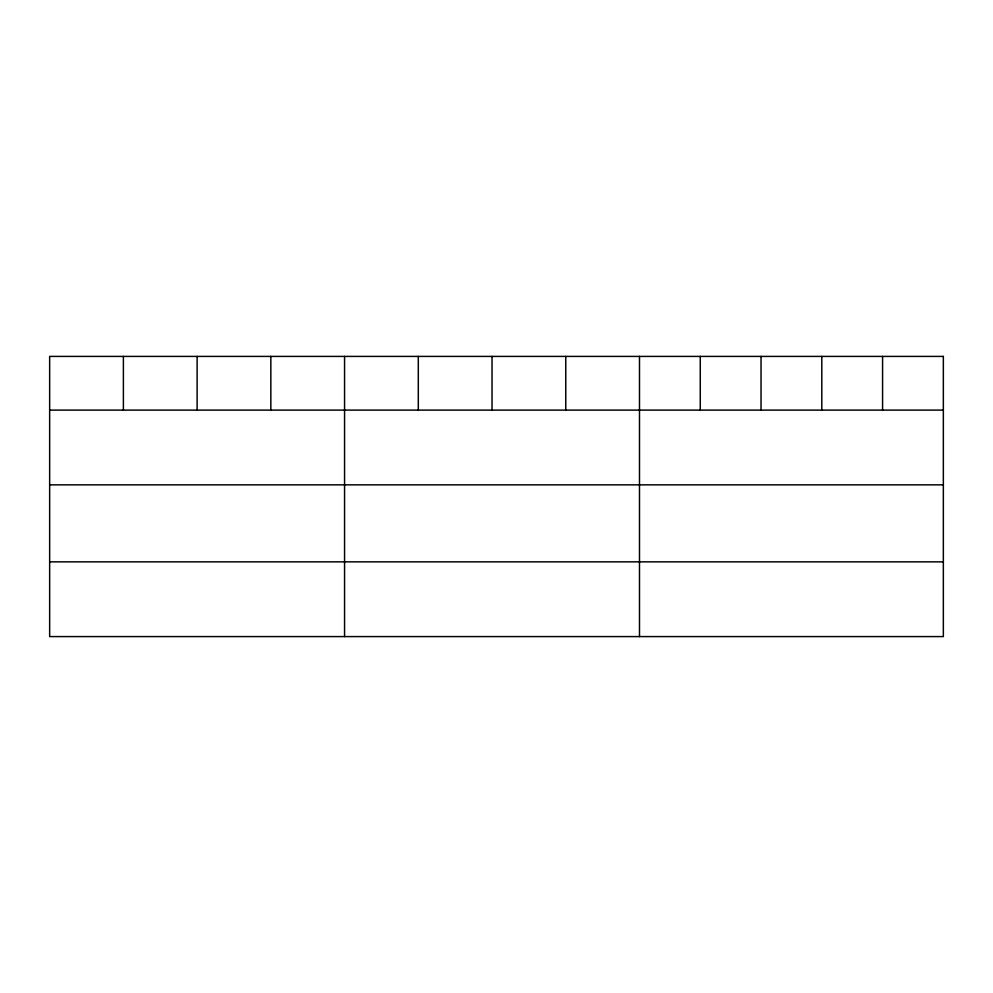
<?xml version="1.0" encoding="UTF-8"?>
<svg xmlns="http://www.w3.org/2000/svg" width="993" height="993" viewBox="0 0 993 993"><rect width="100%" height="100%" fill="white"/><g stroke="black" fill="none" stroke-linecap="round" stroke-linejoin="round"><path stroke-width="1.49" d="M49.65 410.109L943.35 410.109M49.65 484.845L943.35 484.845M49.65 561.852L943.35 561.852M882.578 356.413L882.578 410.109M821.807 356.413L821.807 410.109M761.035 356.413L761.035 410.109M700.264 356.413L700.264 410.109M639.492 356.413L639.492 636.587M565.762 356.413L565.762 410.109M492.031 356.413L492.031 410.109M418.301 356.413L418.301 410.109M344.571 356.413L344.571 636.587M270.841 356.413L270.841 410.109M197.111 356.413L197.111 410.109M123.38 356.413L123.38 410.109M943.35 356.413L49.65 356.413L49.65 636.587L943.35 636.587L943.35 356.413"/></g></svg>
